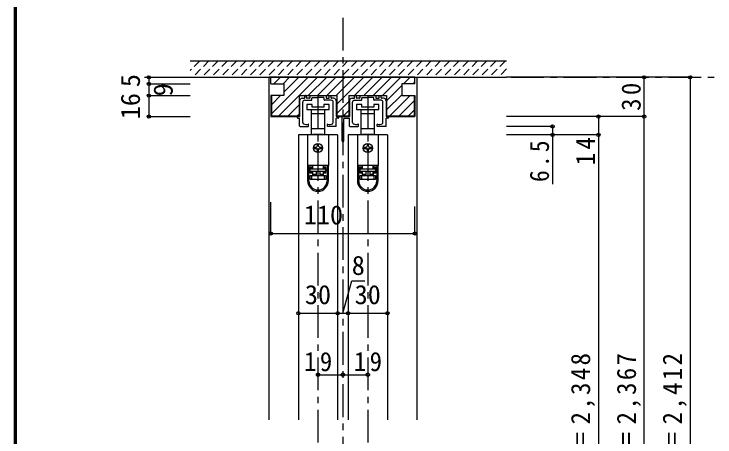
# Model space of a CAD drawing. Units: millimetres, scale not verified. Extents: x -973 to 977, y -718 to 696.
# Drawn here: x -973 to -438, y -323 to 0 of the extents above; entities that cross this region are included whole.
import ezdxf
from ezdxf.enums import TextEntityAlignment as Align

# ---------------------------------------------------------------- set-up
doc = ezdxf.new("R2010")
doc.units = ezdxf.units.MM
doc.header["$LTSCALE"] = 5
doc.header["$PDMODE"] = 32
doc.header["$PDSIZE"] = 2.5
doc.linetypes.add('CHAIN1', pattern=[8, 5, -1, 1, -1])
doc.linetypes.add('DASHED1', pattern=[1.8, 1.2, -0.6])
for name, color, linetype in [('0-1_通り芯', 4, 'CHAIN1'), ('0-4_枠', 3, 'Continuous'), ('0-6_扉', 6, 'Continuous'), ('0-7_金物', 7, 'Continuous'), ('0-B_寸法', 7, 'Continuous'), ('0-C_ハッチ', 4, 'Continuous'), ('F-1_枠', 6, 'Continuous')]:
    doc.layers.add(name, color=color, linetype=linetype)
doc.styles.add('ＭＳ ゴシック', font='')
doc.styles.get('ＭＳ ゴシック').set_extended_font_data('MS Gothic')

# ---------------------------------------------------------------- blocks, each defined once
blk = doc.blocks.new('下荷重(戸車)')
at = {"layer": '0-7_金物'}
for p, q in [((8.5, 37.107), (4.5, 37.107)), ((5.25, 30.107), (5.25, 33.107)), ((-5.25, 30.107), (0, 30.107)), ((0, 30.107), (5.25, 30.107)), ((5.25, 18.507), (5.25, 30.107)), ((0, 18.507), (-5.25, 18.507)), ((-5.25, 18.507), (-5.25, 14.107)), ((5.25, 18.507), (0, 18.507)), ((5.25, 14.107), (5.25, 18.507)), ((7.9, 13.807), (-7.9, 13.807)), ((-7.9, 13.807), (-7.9, -9.493)), ((-5.25, 14.107), (-4, 14.107)), ((-4, 14.107), (-4, 13.807)), ((4, 14.107), (-4, 14.107)), ((4, 14.107), (5.25, 14.107)), ((4, 13.807), (4, 14.107)), ((7.9, 13.807), (7.9, -9.493)), ((-0.5, 6.307), (-0.5, 5.307)), ((0.5, 5.307), (0.5, 6.307)), ((-1.5, 4.307), (-2.5, 4.307)), ((-2.5, 3.307), (-1.5, 3.307)), ((-0.5, 2.307), (-0.5, 1.307)), ((0.5, 1.307), (0.5, 2.307)), ((2.5, 4.307), (1.5, 4.307)), ((1.5, 3.307), (2.5, 3.307)), ((7.9, -9.493), (-7.9, -9.493)), ((-7.9, -9.493), (-7.9, -9.593)), ((-6.9, -9.593), (-7.9, -9.593)), ((-7.9, -9.593), (-7.9, -21.293)), ((-4.2, -9.593), (-6.9, -9.593)), ((-6.9, -21.293), (-6.9, -9.593)), ((-6.1, -10.593), (-6.1, -15.293)), ((-6.1, -10.593), (-4.2, -10.593)), ((-4.9, -9.593), (-4.9, -9.493)), ((-4.2, -9.593), (-4.2, -10.593)), ((-4, -11.693), (-4, -9.493)), ((4, -9.493), (4, -11.693)), ((6.9, -9.593), (4.2, -9.593)), ((4.2, -10.593), (4.2, -9.593)), ((4.2, -11.593), (4.2, -10.593)), ((4.2, -10.593), (6.1, -10.593)), ((4.9, -9.493), (4.9, -9.593)), ((6.1, -15.293), (6.1, -10.593)), ((6.9, -9.593), (6.9, -21.293)), ((7.9, -9.593), (6.9, -9.593)), ((7.9, -9.493), (7.9, -9.593)), ((7.9, -21.293), (7.9, -9.593)), ((-6.1, -14.293), (-4.2, -14.293)), ((-4.2, -15.293), (-6.1, -15.293)), ((-5.9, -11.693), (-5.9, -12.193)), ((-4, -11.693), (-5.9, -11.693)), ((-5.9, -12.193), (5.9, -12.193)), ((-5.9, -14.193), (-5.9, -12.193)), ((5.9, -14.193), (-5.9, -14.193)), ((-4.2, -14.293), (-4.2, -15.293)), ((-4.2, -15.293), (-4.2, -17.193)), ((-4, -16.193), (-4, -14.193)), ((-1.5, -14.193), (-1.5, -17.193)), ((1.5, -14.193), (1.5, -17.193)), ((5.9, -11.693), (4, -11.693)), ((6.1, -11.593), (4.2, -11.593)), ((6.1, -15.293), (4.2, -15.293)), ((4.2, -17.193), (4.2, -15.293)), ((5.9, -12.193), (5.9, -11.693)), ((5.9, -12.193), (5.9, -14.193)), ((-5.9, -17.193), (-4.9, -17.193)), ((-4.9, -17.193), (4.9, -17.193)), ((-4.9, -17.193), (-4.9, -20.193)), ((4.9, -20.193), (-4.9, -20.193)), ((1.5, -16.193), (4, -16.193)), ((4.9, -17.193), (5.9, -17.193)), ((5.9, -17.193), (5.9, -20.193))]:
    blk.add_line(p, q, dxfattribs=at)
for points in [[(-8.5, 33.107), (0, 33.107), (8.5, 33.107), (8.5, 37.107)], [(4.5, 37.107), (4.5, 35.107), (-4.5, 35.107), (-4.5, 37.107), (-8.5, 37.107), (-8.5, 33.107)], [(-5.25, 33.107), (-5.25, 30.107), (-5.25, 18.507)], [(-4.2, -10.593), (-4.2, -11.593), (-6.1, -11.593)], [(4, -14.193), (4, -16.193), (4, -17.193)], [(4.2, -15.293), (4.2, -14.293), (6.1, -14.293)], [(-4.9, -20.193), (-5.9, -20.193), (-5.9, -17.193)], [(-4, -17.193), (-4, -16.193), (-1.5, -16.193)], [(5.9, -20.193), (4.9, -20.193), (4.9, -17.193)]]:
    blk.add_lwpolyline(points, dxfattribs=at)
blk.add_circle((0, 3.807), 3.5, dxfattribs=at)
for centre, radius, start, end in [((0, 6.307), 0.5, 90, 180), ((0, 6.307), 0.5, 0, 90), ((-2.5, 3.807), 0.5, 90, 180), ((-2.5, 3.807), 0.5, 180, 270), ((-1.5, 5.307), 1, 270, 0), ((-1.5, 2.307), 1, 0, 90), ((0, 1.307), 0.5, 180, 270), ((0, 1.307), 0.5, 270, 0), ((1.5, 5.307), 1, 180, 270), ((1.5, 2.307), 1, 90, 180), ((2.5, 3.807), 0.5, 0, 90), ((2.5, 3.807), 0.5, 270, 0), ((0, -21.293), 7.9, 180, 0), ((0, -21.293), 6.9, 180, 0)]:
    blk.add_arc(centre, radius, start, end, dxfattribs=at)
blk = doc.blocks.new('02')
at = {"layer": '0-B_寸法'}
for p, q in [((-12, 6.623), (-10.45, 6.623)), ((-10.15, 6.923), (-10.15, 8.323)), ((-8.95, 8.623), (-9.85, 8.623)), ((-8.65, 6.923), (-8.65, 8.323)), ((-6.45, 6.623), (-8.35, 6.623)), ((-6.15, 8.323), (-6.15, 6.923)), ((-5.85, 8.623), (5.85, 8.623)), ((-4.65, 5.423), (-4.65, 6.823)), ((-4.35, 7.123), (-0.3, 7.123)), ((0, 7.423), (-0.3, 7.123)), ((0, 7.423), (0.3, 7.123)), ((4.35, 7.123), (0.3, 7.123)), ((4.65, 5.423), (4.65, 6.823)), ((6.15, 8.323), (6.15, 6.923)), ((6.45, 6.623), (8.35, 6.623)), ((8.65, 6.923), (8.65, 8.323)), ((8.95, 8.623), (9.85, 8.623)), ((10.15, 6.923), (10.15, 8.323)), ((12, 6.623), (10.45, 6.623)), ((-14, 4.623), (-14, -7.377)), ((-11.6, -11.949), (-11.6, 3.623)), ((-10.15, 5.123), (-4.95, 5.123)), ((10.15, 5.123), (4.95, 5.123)), ((11.6, -11.949), (11.6, 3.623)), ((14, 4.623), (14, -7.377)), ((-15.4, -7.377), (-14, -7.377)), ((-15.4, -8.577), (-14, -8.577)), ((-14, -14.577), (-14, -8.577)), ((15.4, -7.377), (14, -7.377)), ((15.4, -8.577), (14, -8.577)), ((14, -14.577), (14, -8.577)), ((-13.7, -14.877), (-7.45, -14.877)), ((-7.15, -14.577), (-7.15, -13.502)), ((7.15, -14.577), (7.15, -13.502)), ((13.7, -14.877), (7.45, -14.877))]:
    blk.add_line(p, q, dxfattribs=at)
for centre, radius, start, end in [((-12, 4.623), 2, 90, 180), ((-10.45, 6.923), 0.3, 270, 0), ((-9.85, 8.323), 0.3, 90, 180), ((-8.95, 8.323), 0.3, 0, 90), ((-8.35, 6.923), 0.3, 180, 270), ((-6.45, 6.923), 0.3, 270, 0), ((-5.85, 8.323), 0.3, 90, 180), ((-4.95, 5.423), 0.3, 270, 0), ((-4.35, 6.823), 0.3, 90, 180), ((4.35, 6.823), 0.3, 0, 90), ((4.95, 5.423), 0.3, 180, 270), ((5.85, 8.323), 0.3, 0, 90), ((6.45, 6.923), 0.3, 180, 270), ((8.35, 6.923), 0.3, 270, 0), ((8.95, 8.323), 0.3, 90, 180), ((9.85, 8.323), 0.3, 0, 90), ((10.45, 6.923), 0.3, 180, 270), ((12, 4.623), 2, 0, 90), ((-10.15, 3.623), 1.5, 90, 180), ((10.15, 3.623), 1.5, 0, 90), ((-15.4, -7.977), 0.6, 90, 180), ((-15.4, -7.977), 0.6, 180, 270), ((15.4, -7.977), 0.6, 0, 90), ((15.4, -7.977), 0.6, 270, 0), ((-13.7, -14.577), 0.3, 180, 270), ((-10.6, -11.949), 1, 180, 243.25632), ((-8.8, -8.377), 5, 243.25632, 284.75682), ((-7.45, -13.502), 0.3, 0, 104.75682), ((-7.45, -14.577), 0.3, 270, 0), ((7.45, -13.502), 0.3, 75.24318, 180), ((7.45, -14.577), 0.3, 180, 270), ((8.8, -8.377), 5, 255.24318, 296.74368), ((10.6, -11.949), 1, 296.74368, 0), ((13.7, -14.577), 0.3, 270, 0)]:
    blk.add_arc(centre, radius, start, end, dxfattribs=at)
blk = doc.blocks.new('03')
at = {"layer": '0-B_寸法'}
for p, q in [((-13.079, 5.476), (-13.079, -6.524)), ((-11.079, 7.476), (-9.529, 7.476)), ((-9.229, 7.776), (-9.229, 9.176)), ((-9.229, 5.976), (-4.029, 5.976)), ((-8.029, 9.476), (-8.929, 9.476)), ((-7.729, 7.776), (-7.729, 9.176)), ((-5.529, 7.476), (-7.429, 7.476)), ((-5.229, 9.176), (-5.229, 7.776)), ((-4.929, 9.476), (6.771, 9.476)), ((-3.729, 6.276), (-3.729, 7.676)), ((-3.429, 7.976), (0.621, 7.976)), ((0.921, 8.276), (0.621, 7.976)), ((0.921, 8.276), (1.221, 7.976)), ((5.271, 7.976), (1.221, 7.976)), ((5.571, 6.276), (5.571, 7.676)), ((11.071, 5.976), (5.871, 5.976)), ((7.071, 9.176), (7.071, 7.776)), ((7.371, 7.476), (9.271, 7.476)), ((9.571, 7.776), (9.571, 9.176)), ((9.871, 9.476), (10.771, 9.476)), ((11.071, 7.776), (11.071, 9.176)), ((12.921, 7.476), (11.371, 7.476)), ((14.921, 5.476), (14.921, -6.524)), ((-10.679, -11.096), (-10.679, 4.476)), ((12.521, -11.096), (12.521, 4.476)), ((-18.679, -25.124), (-18.679, -7.024)), ((-18.179, -6.524), (-13.079, -6.524)), ((-17.479, -25.124), (-17.479, -8.224)), ((-16.979, -7.724), (-13.079, -7.724)), ((-13.079, -13.724), (-13.079, -7.724)), ((16.321, -6.524), (14.921, -6.524)), ((16.321, -7.724), (14.921, -7.724)), ((14.921, -13.724), (14.921, -7.724)), ((-12.779, -14.024), (-6.529, -14.024)), ((-6.229, -13.724), (-6.229, -12.649)), ((8.071, -13.724), (8.071, -12.649)), ((14.621, -14.024), (8.371, -14.024))]:
    blk.add_line(p, q, dxfattribs=at)
for centre, radius, start, end in [((-11.079, 5.476), 2, 90, 180), ((-9.229, 4.476), 1.5, 90, 180), ((-9.529, 7.776), 0.3, 270, 0), ((-8.929, 9.176), 0.3, 90, 180), ((-8.029, 9.176), 0.3, 0, 90), ((-7.429, 7.776), 0.3, 180, 270), ((-5.529, 7.776), 0.3, 270, 0), ((-4.929, 9.176), 0.3, 90, 180), ((-4.029, 6.276), 0.3, 270, 0), ((-3.429, 7.676), 0.3, 90, 180), ((5.271, 7.676), 0.3, 0, 90), ((5.871, 6.276), 0.3, 180, 270), ((6.771, 9.176), 0.3, 0, 90), ((7.371, 7.776), 0.3, 180, 270), ((9.271, 7.776), 0.3, 270, 0), ((9.871, 9.176), 0.3, 90, 180), ((10.771, 9.176), 0.3, 0, 90), ((11.371, 7.776), 0.3, 180, 270), ((11.071, 4.476), 1.5, 0, 90), ((12.921, 5.476), 2, 0, 90), ((-18.179, -7.024), 0.5, 90, 180), ((-16.979, -8.224), 0.5, 90, 180), ((16.321, -7.124), 0.6, 0, 90), ((16.321, -7.124), 0.6, 270, 0), ((-12.779, -13.724), 0.3, 180, 270), ((-9.679, -11.096), 1, 180, 243.25632), ((-7.879, -7.524), 5, 243.25632, 284.75682), ((-6.529, -12.649), 0.3, 0, 104.75682), ((-6.529, -13.724), 0.3, 270, 0), ((8.371, -12.649), 0.3, 75.24318, 180), ((8.371, -13.724), 0.3, 180, 270), ((9.721, -7.524), 5, 255.24318, 296.74368), ((11.521, -11.096), 1, 296.74368, 0), ((14.621, -13.724), 0.3, 270, 0), ((-18.079, -25.124), 0.6, 180, 0)]:
    blk.add_arc(centre, radius, start, end, dxfattribs=at)

msp = doc.modelspace()

# ---------------------------------------------------------------- linework, layer by layer
at = {"layer": '0-1_通り芯'}
for p, q in [((-722.347, -2.5), (-722.347, -577.5)), ((-873.847, -48), (-438.347, -48)), ((-741.347, -62), (-741.347, -567.5)), ((-703.347, -62), (-703.347, -567.5))]:
    msp.add_line(p, q, dxfattribs=at)
at = {"layer": '0-1_通り芯', "linetype": 'Continuous'}
for p, q in [((-741.347, -275.165), (-722.347, -275.165)), ((-722.347, -275.165), (-703.347, -275.165))]:
    msp.add_line(p, q, dxfattribs=at)
at = {"layer": '0-1_通り芯', "color": 7}
for p in [(-741.347, -275.165), (-722.347, -275.165), (-703.347, -275.165)]:
    msp.add_point(p, dxfattribs=at)
at = {"layer": '0-4_枠', "color": 4}
for p, q in [((-777.347, -48), (-778.847, -48)), ((-778.847, -48), (-778.847, -309.75)), ((-667.347, -48), (-665.847, -48)), ((-665.847, -48), (-665.847, -309.75))]:
    msp.add_line(p, q, dxfattribs=at)
at = {"layer": '0-4_枠'}
for p, q in [((-667.347, -48), (-777.347, -48)), ((-777.347, -53), (-777.347, -48)), ((-667.347, -53), (-667.347, -48)), ((-777.347, -53), (-767.347, -53)), ((-767.347, -53), (-767.347, -62)), ((-677.347, -53), (-677.347, -62)), ((-667.347, -53), (-677.347, -53)), ((-777.347, -62), (-777.347, -78)), ((-767.347, -62), (-777.347, -62)), ((-776.847, -62), (-776.847, -77.5)), ((-755.747, -62), (-726.947, -62)), ((-755.747, -62), (-755.747, -78)), ((-726.947, -62), (-726.947, -78)), ((-717.747, -62), (-688.947, -62)), ((-717.747, -62), (-717.747, -78)), ((-688.947, -62), (-688.947, -78)), ((-677.347, -62), (-667.347, -62)), ((-667.847, -62), (-667.847, -77.5)), ((-667.347, -62), (-667.347, -78)), ((-777.347, -78), (-755.747, -78)), ((-776.847, -77.5), (-755.747, -77.5)), ((-726.947, -77.5), (-717.747, -77.5)), ((-726.947, -78), (-717.747, -78)), ((-688.947, -77.5), (-667.847, -77.5)), ((-688.947, -78), (-667.347, -78))]:
    msp.add_line(p, q, dxfattribs=at)
at = {"layer": '0-6_扉'}
for p, q in [((-726.347, -92), (-756.347, -92)), ((-756.347, -92), (-756.347, -309.75)), ((-726.347, -92), (-726.347, -309.75)), ((-688.347, -92), (-718.347, -92)), ((-718.347, -92), (-718.347, -309.75)), ((-688.347, -92), (-688.347, -309.75))]:
    msp.add_line(p, q, dxfattribs=at)
at = {"layer": '0-B_寸法', "color": 4, "linetype": 'DASHED1'}
for p, q in [((-831.636, -35.5), (-838.847, -42.711)), ((-824.565, -35.5), (-837.065, -48)), ((-817.494, -35.5), (-829.994, -48)), ((-810.423, -35.5), (-822.923, -48)), ((-803.352, -35.5), (-815.852, -48)), ((-796.281, -35.5), (-808.781, -48)), ((-789.21, -35.5), (-801.71, -48)), ((-782.138, -35.5), (-794.638, -48)), ((-775.067, -35.5), (-787.567, -48)), ((-767.996, -35.5), (-780.496, -48)), ((-760.925, -35.5), (-773.425, -48)), ((-753.854, -35.5), (-766.354, -48)), ((-746.783, -35.5), (-759.283, -48)), ((-739.712, -35.5), (-752.212, -48)), ((-732.641, -35.5), (-745.141, -48)), ((-725.57, -35.5), (-738.07, -48)), ((-718.499, -35.5), (-730.999, -48)), ((-711.428, -35.5), (-723.928, -48)), ((-704.357, -35.5), (-716.857, -48)), ((-697.286, -35.5), (-709.786, -48)), ((-690.215, -35.5), (-702.715, -48)), ((-683.144, -35.5), (-695.644, -48)), ((-676.072, -35.5), (-688.572, -48)), ((-669.001, -35.5), (-681.501, -48)), ((-661.93, -35.5), (-674.43, -48)), ((-654.859, -35.5), (-667.359, -48)), ((-647.788, -35.5), (-660.288, -48)), ((-640.717, -35.5), (-653.217, -48)), ((-633.646, -35.5), (-646.146, -48)), ((-626.575, -35.5), (-639.075, -48)), ((-619.504, -35.5), (-632.004, -48)), ((-612.433, -35.5), (-624.933, -48)), ((-605.362, -35.5), (-617.862, -48)), ((-598.291, -35.5), (-610.791, -48)), ((-597.347, -41.627), (-603.72, -48))]:
    msp.add_line(p, q, dxfattribs=at)
at = {"layer": '0-B_寸法', "color": 2}
for p, q in [((-838.847, -35.5), (-597.347, -35.5)), ((-838.847, -48), (-597.347, -48))]:
    msp.add_line(p, q, dxfattribs=at)
at = {"layer": '0-B_寸法', "color": 4}
for p, q in [((-870.347, -48), (-838.847, -48)), ((-870.347, -48), (-870.347, -53)), ((-457.347, -48), (-597.347, -48)), ((-492.347, -567.5), (-492.347, -48)), ((-457.347, -48), (-457.347, -567.5)), ((-870.347, -53), (-838.847, -53)), ((-870.347, -53), (-870.347, -62)), ((-870.347, -62), (-838.847, -62)), ((-870.347, -62), (-870.347, -78)), ((-870.347, -78), (-838.847, -78)), ((-492.347, -78), (-597.347, -78)), ((-527.347, -78), (-527.347, -547.5)), ((-562.347, -85.5), (-597.347, -85.5)), ((-562.347, -85.5), (-562.347, -129.741)), ((-527.347, -92), (-597.347, -92)), ((-777.347, -167.304), (-777.347, -143.246)), ((-667.347, -167.304), (-667.347, -146.746)), ((-777.347, -167.304), (-667.347, -167.304)), ((-756.347, -228.183), (-688.347, -228.183))]:
    msp.add_line(p, q, dxfattribs=at)
msp.add_lwpolyline([(-722.347, -228.183), (-715.484, -203.355), (-705.657, -203.355)], dxfattribs=at)
at = {"layer": '0-B_寸法'}
for p in [(-870.347, -48), (-492.347, -48), (-457.347, -48), (-870.347, -53), (-870.347, -62), (-870.347, -78), (-527.347, -78), (-492.347, -78), (-562.347, -85.5), (-562.347, -92), (-527.347, -92), (-777.347, -167.304), (-667.347, -167.304), (-756.347, -228.183), (-726.347, -228.183), (-718.347, -228.183), (-688.347, -228.183)]:
    msp.add_point(p, dxfattribs=at)
at = {"layer": '0-C_ハッチ'}
for p, q in [((-777.144, -48), (-777.347, -48.203)), ((-776.847, -75.987), (-748.86, -48)), ((-775.073, -53), (-770.073, -48)), ((-771.289, -77.5), (-741.789, -48)), ((-768.002, -53), (-763.002, -48)), ((-767.347, -59.416), (-755.931, -48)), ((-748.718, -62), (-734.718, -48)), ((-741.647, -62), (-727.647, -48)), ((-734.576, -62), (-720.576, -48)), ((-727.505, -62), (-713.505, -48)), ((-726.947, -68.513), (-706.434, -48)), ((-713.363, -62), (-699.363, -48)), ((-706.292, -62), (-692.292, -48)), ((-699.221, -62), (-685.221, -48)), ((-692.15, -62), (-678.15, -48)), ((-676.078, -53), (-671.078, -48)), ((-669.007, -53), (-667.347, -51.34)), ((-688.947, -65.869), (-677.347, -54.269)), ((-776.847, -68.916), (-769.931, -62)), ((-688.947, -72.94), (-677.347, -61.34)), ((-686.436, -77.5), (-670.936, -62)), ((-764.218, -77.5), (-755.747, -69.029)), ((-726.947, -75.584), (-717.747, -66.384)), ((-679.365, -77.5), (-667.847, -65.982)), ((-721.792, -77.5), (-717.747, -73.455)), ((-672.294, -77.5), (-667.847, -73.053)), ((-757.147, -77.5), (-755.747, -76.1))]:
    msp.add_line(p, q, dxfattribs=at)
at = {"layer": 'F-1_枠'}
for p, q in [((-973.347, 695.833), (-973.347, -700.833)), ((-972.514, 695.833), (-972.514, -700.833)), ((-971.68, 695.833), (-971.68, -700.833))]:
    msp.add_line(p, q, dxfattribs=at)

# ---------------------------------------------------------------- block references
at = {"layer": '0-7_金物'}
for name, p in [('02', (-741.347, -70.623)), ('03', (-704.268, -71.476)), ('下荷重(戸車)', (-741.347, -105.807)), ('下荷重(戸車)', (-703.347, -105.807))]:
    msp.add_blockref(name, p, dxfattribs=at)

# ---------------------------------------------------------------- texts
at = {"layer": '0-1_通り芯', "color": 7, "char_height": 14.66, "attachment_point": 7, "style": 'ＭＳ ゴシック'}
for insert in [(-751.972, -272.665), (-713.972, -272.665)]:
    msp.add_mtext('\\T1.27;\\W0.95;19', dxfattribs=dict(at, insert=insert))
at = {"layer": '0-B_寸法', "style": 'ＭＳ ゴシック'}
for s, p in [('5', (-872.847, -55.5)), ('9', (-847.847, -62.5)), ('16', (-872.847, -80))]:
    msp.add_text(s, height=14.66, rotation=90, dxfattribs=at).set_placement(p, align=Align.BOTTOM_LEFT)
for s, p in [('110', (-752.129, -164.804)), ('8', (-715.571, -203.355)), ('30', (-751.347, -225.683)), ('30', (-713.347, -225.683))]:
    msp.add_text(s, height=14.66, dxfattribs=at).set_placement(p, align=Align.BOTTOM_LEFT)
at = {"layer": '0-B_寸法', "char_height": 14.66, "attachment_point": 7, "rotation": 90, "style": 'ＭＳ ゴシック'}
for s, insert in [('\\T1.27;\\W0.95;30', (-494.847, -73.625)), ('\\T1.27;\\W0.95;14', (-529.847, -115.25)), ('\\T1.27;\\W0.9;6.5', (-564.847, -127.985)), ('\\T1.19;\\W0.95;ＤＨ＝2,348', (-529.847, -381)), ('\\T1.19;\\W0.95;枠内＝2,367', (-494.847, -381)), ('\\T1.19;\\W0.95;枠外＝2,412', (-459.847, -381))]:
    msp.add_mtext(s, dxfattribs=dict(at, insert=insert))

doc.saveas('drawing.dxf')
